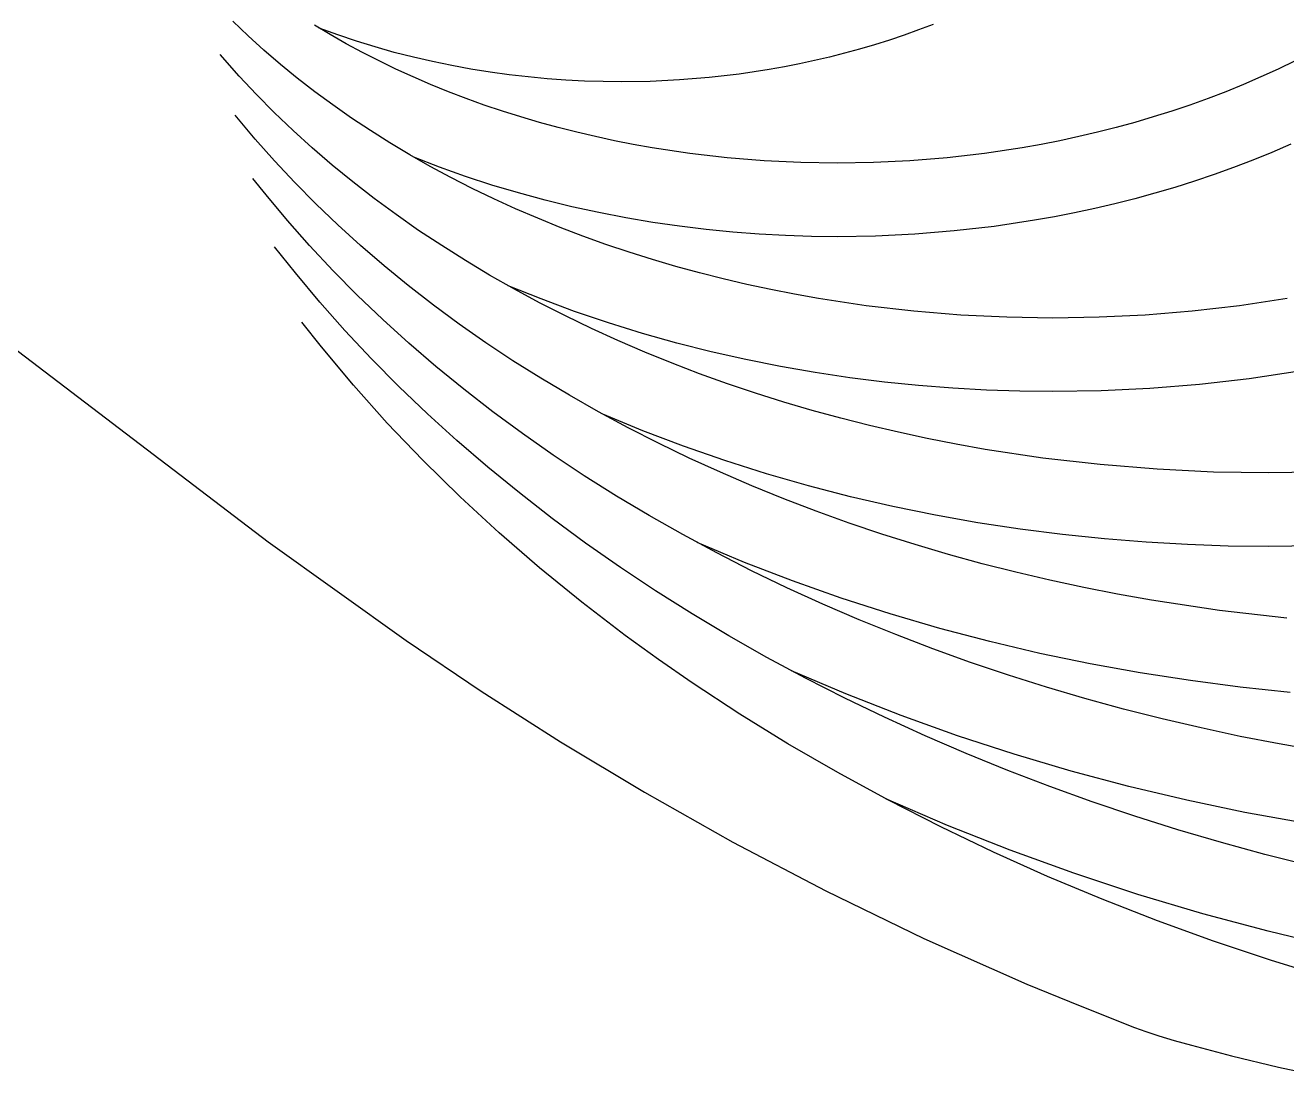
# Model space of a CAD drawing. Extents: x -1 to 583, y 83 to 489.
# Drawn here: x 140.1 to 271, y 90.9 to 201.5 of the extents above; entities that cross this region are included whole.
import ezdxf

# ---------------------------------------------------------------- set-up
doc = ezdxf.new("R2010")
doc.units = 0

msp = doc.modelspace()

# ---------------------------------------------------------------- linework, layer by layer
at = {"layer": 'Default'}
for p, q in [((163.246783, 200.401814), (161.654143, 201.926264)), ((164.879373, 198.920234), (163.246773, 200.401814)), ((171.742786, 200.537734), (170.123676, 201.506179)), ((172.545273, 200.502936), (170.623563, 201.202254)), ((173.411366, 199.591079), (171.742786, 200.537736)), ((174.486763, 199.851564), (172.545273, 200.502932)), ((231.321203, 200.475751), (229.793483, 199.960385)), ((232.836763, 201.020835), (231.321203, 200.475751)), ((234.338523, 201.595491), (232.836763, 201.020831)), ((175.100886, 198.682326), (173.411366, 199.591081)), ((176.444593, 199.248342), (174.486763, 199.851563)), ((178.415523, 198.693383), (176.444593, 199.248344)), ((228.255243, 199.474881), (226.708133, 199.019262)), ((229.793473, 199.960388), (228.255253, 199.474881)), ((162.326443, 196.222993), (160.344763, 198.470973)), ((166.591953, 197.446044), (164.879373, 198.920234)), ((176.834326, 197.798911), (175.100886, 198.682322)), ((178.586636, 196.953572), (176.834316, 197.798912)), ((180.396213, 198.186564), (178.415523, 198.693378)), ((182.383423, 197.727643), (180.396213, 198.186564)), ((184.374043, 197.316276), (182.383423, 197.727643)), ((222.029503, 197.831445), (220.462773, 197.494811)), ((223.593663, 198.197657), (222.029503, 197.831446)), ((225.153733, 198.59353), (223.593663, 198.197657)), ((226.708123, 199.019262), (225.153733, 198.59353)), ((271.910326, 197.798921), (270.158006, 196.953581)), ((168.341923, 196.016484), (166.591953, 197.446054)), ((180.376966, 196.136932), (178.586636, 196.95357)), ((186.364983, 196.951928), (184.374043, 197.316277)), ((188.353263, 196.634005), (186.364983, 196.951928)), ((190.336043, 196.361717), (188.353263, 196.634005)), ((214.200073, 196.438341), (211.090893, 196.079298)), ((217.327713, 196.909172), (214.200073, 196.438341)), ((218.895033, 197.187471), (217.327713, 196.909172)), ((220.462773, 197.494811), (218.895033, 197.187471)), ((270.158006, 196.95358), (268.367676, 196.136971)), ((164.117023, 194.311893), (162.326433, 196.222983)), ((170.168443, 194.599904), (168.341933, 196.016494)), ((182.184176, 195.35839), (180.376966, 196.136928)), ((184.022966, 194.611148), (182.184176, 195.358387)), ((192.310553, 196.134275), (190.336043, 196.361718)), ((194.274173, 195.950718), (192.310553, 196.134275)), ((196.224433, 195.809974), (194.274163, 195.950718)), ((198.158973, 195.710942), (196.224423, 195.809973)), ((200.075563, 195.652437), (198.158963, 195.710942)), ((201.972173, 195.633246), (200.075553, 195.652437)), ((204.967953, 195.681196), (201.972163, 195.633246)), ((208.010383, 195.828318), (204.967943, 195.681196)), ((211.090893, 196.079298), (208.010383, 195.828318)), ((266.560466, 195.358395), (264.721676, 194.611156)), ((268.367676, 196.136966), (266.560466, 195.3584)), ((165.959333, 192.450633), (164.117013, 194.311883)), ((172.029703, 193.229294), (170.168453, 194.599904)), ((185.876716, 193.901807), (184.022966, 194.611144)), ((187.755436, 193.226164), (185.876716, 193.901803)), ((262.867926, 193.901811), (260.989206, 193.226172)), ((264.721676, 194.611152), (262.867926, 193.901815)), ((173.963403, 191.877284), (172.029703, 193.229294)), ((189.647226, 192.588033), (187.755436, 193.226165)), ((191.557196, 191.985175), (189.647226, 192.588029)), ((259.097416, 192.588037), (257.187446, 191.985183)), ((260.989206, 193.226173), (259.097416, 192.588041)), ((163.981413, 189.679683), (161.887073, 192.188943)), ((167.899833, 190.593153), (165.959333, 192.450623)), ((175.929163, 190.572284), (173.963403, 191.877274)), ((193.478476, 191.419349), (191.557196, 191.985176)), ((195.411076, 190.890066), (193.478476, 191.419345)), ((255.266166, 191.419353), (253.333566, 190.890074)), ((257.187446, 191.985184), (255.266166, 191.419357)), ((169.889053, 188.787913), (167.899843, 190.593143)), ((177.961953, 189.291074), (175.929163, 190.572274)), ((197.353276, 190.397225), (195.411076, 190.890069)), ((199.300066, 189.941436), (197.353266, 190.397225)), ((201.254876, 189.521349), (199.300066, 189.941436)), ((249.444576, 189.941444), (247.489766, 189.521357)), ((251.391376, 190.397233), (249.444576, 189.941444)), ((253.333566, 190.890077), (251.391366, 190.397233)), ((165.977743, 187.426273), (163.981413, 189.679673)), ((171.973943, 186.993233), (169.889053, 188.787913)), ((180.024093, 188.057644), (177.961953, 189.291064)), ((203.207656, 189.138514), (201.254876, 189.521348)), ((205.166926, 188.790619), (203.207656, 189.138514)), ((209.073946, 188.202468), (205.166926, 188.790619)), ((243.577716, 188.790627), (239.670696, 188.202476)), ((245.536986, 189.138522), (243.577716, 188.790627)), ((247.489766, 189.521356), (245.536986, 189.138522)), ((271.468023, 189.156727), (269.509033, 188.312686)), ((168.090623, 185.171173), (165.977743, 187.426263)), ((182.147303, 186.853004), (180.024093, 188.057644)), ((183.107473, 186.782711), (180.436273, 187.818941)), ((212.961106, 187.753569), (209.073946, 188.202471)), ((216.814846, 187.439625), (212.961106, 187.753569)), ((220.591596, 187.256435), (216.814846, 187.439625)), ((224.372326, 187.195447), (220.591596, 187.256436)), ((228.152996, 187.256464), (224.372326, 187.195448)), ((231.929756, 187.439626), (228.153006, 187.256464)), ((235.806666, 187.755828), (231.929756, 187.439626)), ((239.670686, 188.202472), (235.806676, 187.755827)), ((267.527273, 187.507341), (265.524903, 186.741136)), ((269.509033, 188.312686), (267.527273, 187.507337)), ((174.104403, 185.252853), (171.973933, 186.993233)), ((184.297193, 185.696634), (182.147313, 186.853014)), ((185.811813, 185.816941), (183.107473, 186.782705)), ((263.504183, 186.014331), (261.467213, 185.327177)), ((265.524913, 186.741137), (263.504173, 186.014331)), ((165.099373, 183.890933), (163.734543, 185.602413)), ((170.264553, 182.974863), (168.090623, 185.171173)), ((176.326303, 183.529603), (174.104393, 185.252853)), ((186.501153, 184.573424), (184.297193, 185.696644)), ((188.544003, 184.922125), (185.811813, 185.816938)), ((191.298853, 184.098548), (188.544003, 184.922128)), ((259.416253, 184.679837), (257.353403, 184.072354)), ((261.467213, 185.327174), (259.416253, 184.679841)), ((167.327033, 181.228593), (165.099373, 183.890933)), ((178.590483, 181.862263), (176.326303, 183.529603)), ((188.729123, 183.498644), (186.501153, 184.573434)), ((191.003803, 182.461084), (188.729123, 183.498644)), ((194.071203, 183.346198), (191.298853, 184.098545)), ((196.856003, 182.664855), (194.071203, 183.346195)), ((255.280913, 183.504718), (253.200823, 182.97685)), ((257.353413, 184.07235), (255.280913, 183.504717)), ((172.552923, 180.784403), (170.264553, 182.974873)), ((193.299933, 181.471864), (191.003803, 182.46108)), ((199.648223, 182.054095), (196.856003, 182.664852)), ((202.443063, 181.513192), (199.648223, 182.054099)), ((249.026313, 182.039762), (246.935983, 181.629976)), ((251.115263, 182.488608), (249.026313, 182.039762)), ((253.200823, 182.976852), (251.115263, 182.488608)), ((169.629003, 178.630203), (167.327033, 181.228593)), ((174.898753, 178.655553), (172.552923, 180.784413)), ((180.941113, 180.218713), (178.590483, 181.862263)), ((195.634723, 180.52309), (193.299933, 181.471864)), ((205.235823, 181.041289), (202.443063, 181.513192)), ((208.021973, 180.637288), (205.235823, 181.041289)), ((244.846213, 181.258882), (240.676043, 180.631136)), ((246.935983, 181.629976), (244.846213, 181.258882)), ((183.330713, 178.632343), (180.941113, 180.218713)), ((197.988513, 179.622404), (195.634723, 180.523087)), ((200.372663, 178.764957), (197.988503, 179.622404)), ((210.797203, 180.29992), (208.021973, 180.637288)), ((213.557333, 180.027773), (210.797203, 180.29992)), ((216.298473, 179.819239), (213.557333, 180.027773)), ((219.016943, 179.672597), (216.298463, 179.81924)), ((221.709223, 179.586068), (219.016943, 179.672597)), ((224.372133, 179.557648), (221.709223, 179.586068)), ((228.366533, 179.621571), (224.372133, 179.557648)), ((232.423113, 179.817772), (228.366543, 179.621571)), ((236.530463, 180.152402), (232.423113, 179.817771)), ((240.676043, 180.631135), (236.530453, 180.152402)), ((168.149293, 175.793043), (165.992103, 178.518853)), ((172.064153, 176.031103), (169.629003, 178.630203)), ((177.355973, 176.540363), (174.898753, 178.655563)), ((185.800213, 177.075893), (183.330713, 178.632343)), ((202.773433, 177.955154), (200.372653, 178.764962)), ((188.305383, 175.577463), (185.800213, 177.075893)), ((205.196113, 177.190472), (202.773433, 177.955153)), ((207.633123, 176.472783), (205.196103, 177.190474)), ((170.672703, 172.777213), (168.149303, 175.793033)), ((174.569723, 173.499743), (172.064153, 176.031103)), ((179.866873, 174.489143), (177.355973, 176.540363)), ((190.883233, 174.114903), (188.305393, 175.577463)), ((210.083483, 175.801664), (207.633123, 176.472788)), ((212.546073, 175.176768), (210.083493, 175.801664)), ((182.484173, 172.459233), (179.866873, 174.489143)), ((193.659772, 173.094722), (190.241502, 174.471992)), ((215.013603, 174.599064), (212.546083, 175.176772)), ((217.491313, 174.066622), (215.013603, 174.599062)), ((177.205953, 170.976283), (174.569713, 173.499743)), ((193.493453, 172.710903), (190.883243, 174.114903)), ((197.125152, 171.810552), (193.659772, 173.094722)), ((219.965723, 173.581512), (217.491313, 174.066623)), ((222.448373, 173.140681), (219.965723, 173.581512)), ((227.397953, 172.395562), (222.448373, 173.140685)), ((271.096193, 173.140685), (266.146613, 172.395562)), ((173.280293, 169.833833), (170.672703, 172.777213)), ((185.151283, 170.495193), (182.484173, 172.459233)), ((196.167963, 171.347883), (193.493453, 172.710903)), ((200.630482, 170.620282), (197.125142, 171.810552)), ((232.321483, 171.827025), (227.397953, 172.395561)), ((237.202093, 171.429374), (232.321483, 171.827025)), ((261.223083, 171.827025), (256.342473, 171.429374)), ((266.146613, 172.395561), (261.223083, 171.827025)), ((135.932109, 170.285813), (165.322909, 147.895913)), ((170.857891, 168.116397), (168.822701, 170.696697)), ((179.908393, 168.523803), (177.205953, 170.976283)), ((187.918863, 168.560143), (185.151283, 170.495203)), ((198.871613, 170.043623), (196.167953, 171.347883)), ((204.168612, 169.524472), (200.630482, 170.620282)), ((241.984683, 171.197444), (237.202093, 171.429374)), ((246.772293, 171.1202), (241.984683, 171.197445)), ((251.559883, 171.197445), (246.772293, 171.1202)), ((256.342473, 171.429374), (251.559883, 171.197444)), ((176.037743, 166.890743), (173.280293, 169.833843)), ((201.630613, 168.785113), (198.871613, 170.043623)), ((207.732482, 168.523262), (204.168612, 169.524472)), ((174.179161, 164.139297), (170.857891, 168.116397)), ((182.737953, 166.088083), (179.908393, 168.523803)), ((190.732303, 166.692373), (187.918863, 168.560143)), ((204.415663, 167.585273), (201.630613, 168.785113)), ((211.315092, 167.616422), (207.732482, 168.523258)), ((214.909582, 166.803478), (211.315092, 167.616418)), ((178.874923, 164.024363), (176.037743, 166.890753)), ((193.638543, 164.860663), (190.732303, 166.692373)), ((207.246463, 166.434933), (204.415663, 167.585273)), ((210.100263, 165.342903), (207.246463, 166.434933)), ((218.509302, 166.083528), (214.909592, 166.803476)), ((185.629313, 163.726053), (182.737953, 166.088083)), ((212.989883, 164.303673), (210.100273, 165.342903)), ((222.107722, 165.455466), (218.509302, 166.083523)), ((225.698652, 164.917893), (222.107712, 165.455469)), ((272.364752, 165.608821), (267.152022, 164.824131)), ((177.684451, 160.216747), (174.179171, 164.139297)), ((181.859023, 161.167883), (178.874923, 164.024363)), ((188.642013, 161.389483), (185.629323, 163.726053)), ((196.586713, 163.097233), (193.638533, 164.860673)), ((215.899653, 163.322163), (212.989883, 164.303675)), ((229.276092, 164.469075), (225.698642, 164.917893)), ((232.834342, 164.107097), (229.276092, 164.469075)), ((236.367992, 163.829842), (232.834342, 164.107097)), ((239.871972, 163.634968), (236.367992, 163.829842)), ((256.835902, 163.807405), (251.765192, 163.562182)), ((261.970092, 164.225714), (256.835912, 163.807405)), ((267.152012, 164.824135), (261.970052, 164.225711)), ((199.619183, 161.376723), (196.586703, 163.097233)), ((218.835043, 162.395655), (215.899653, 163.322162)), ((221.787793, 161.526072), (218.835043, 162.395654)), ((243.341532, 163.51999), (239.871982, 163.634967)), ((246.772202, 163.482285), (243.341542, 163.51999)), ((251.765192, 163.562182), (246.772202, 163.482285)), ((184.918083, 158.391773), (181.859023, 161.167873)), ((191.712053, 159.128713), (188.642013, 161.389483)), ((202.689723, 159.725103), (199.619173, 161.376723)), ((204.206622, 159.423381), (200.042662, 161.143831)), ((224.755943, 160.713164), (221.787783, 161.526076)), ((181.371061, 156.355187), (177.684451, 160.216747)), ((227.738853, 159.956216), (224.755933, 160.713164)), ((230.727153, 159.256564), (227.738843, 159.956221)), ((194.896563, 156.902123), (191.712053, 159.128713)), ((205.834773, 158.122283), (202.689723, 159.725103)), ((208.432082, 157.818721), (204.206622, 159.423381)), ((233.727733, 158.611741), (230.727153, 159.256562)), ((236.723773, 158.024412), (233.727733, 158.611744)), ((188.119953, 155.635533), (184.918083, 158.391773)), ((209.014093, 156.588543), (205.834773, 158.122283)), ((212.709882, 156.331021), (208.432072, 157.818731)), ((239.729803, 157.490614), (236.723773, 158.024409)), ((245.721943, 156.588549), (239.729803, 157.490615)), ((185.235611, 152.560937), (181.371061, 156.355187)), ((198.133843, 154.752973), (194.896563, 156.902123)), ((212.257473, 155.109113), (209.014093, 156.588553)), ((217.030952, 154.961121), (212.709882, 156.331031)), ((251.681903, 155.900355), (245.721963, 156.588553)), ((257.589363, 155.418993), (251.681923, 155.900351)), ((191.391803, 152.962693), (188.119943, 155.635533)), ((201.476793, 152.645993), (198.133843, 154.752973)), ((215.531443, 153.698623), (212.257473, 155.109113)), ((221.386232, 153.709241), (217.030952, 154.961121)), ((263.425123, 155.136799), (257.589363, 155.418993)), ((269.172263, 155.044795), (263.425093, 155.1368)), ((274.919393, 155.1368), (269.172223, 155.044795)), ((218.858223, 152.346723), (215.531443, 153.698623)), ((225.766792, 152.575301), (221.386222, 153.709241)), ((189.301581, 148.815877), (185.235611, 152.560937)), ((194.799883, 150.319433), (191.391803, 152.962693)), ((204.868003, 150.617603), (201.476793, 152.645993)), ((222.212063, 151.063373), (218.858223, 152.346723)), ((230.163892, 151.558711), (225.766792, 152.575301)), ((208.355103, 148.639143), (204.867993, 150.617603)), ((225.607143, 149.842343), (222.212073, 151.063373)), ((234.568962, 150.658421), (230.163902, 151.558709)), ((238.973712, 149.873079), (234.568962, 150.658418)), ((198.272853, 147.761963), (194.799883, 150.319433)), ((229.025843, 148.689183), (225.607143, 149.842343)), ((243.370172, 149.200908), (238.973722, 149.873076)), ((193.482361, 145.199347), (189.301581, 148.815877)), ((211.886003, 146.739903), (208.355093, 148.639143)), ((232.473943, 147.600823), (229.025843, 148.689183)), ((247.750652, 148.639826), (243.370172, 149.200912)), ((252.107902, 148.187392), (247.750652, 148.639822)), ((256.434962, 147.840936), (252.107902, 148.187392)), ((165.322909, 147.895913), (179.645609, 137.646913)), ((201.874283, 145.243843), (198.272853, 147.761973)), ((214.750252, 145.762446), (209.841392, 147.827296)), ((215.501573, 144.897243), (211.886003, 146.739903)), ((235.942453, 146.579343), (232.473943, 147.600813)), ((260.725352, 147.597492), (256.434952, 147.840937)), ((264.972962, 147.453898), (260.725352, 147.597493)), ((269.172172, 147.406824), (264.972962, 147.453898)), ((275.163762, 147.502694), (269.172192, 147.406824)), ((219.735192, 143.836056), (214.750252, 145.762446)), ((239.428403, 145.624613), (235.942453, 146.579342)), ((242.931683, 144.735612), (239.428403, 145.624611)), ((197.881781, 141.622887), (193.482361, 145.199347)), ((205.535413, 142.813323), (201.874293, 145.243843)), ((219.156553, 143.134063), (215.501583, 144.897243)), ((246.440713, 143.914061), (242.931673, 144.735609)), ((209.315073, 140.431083), (205.535413, 142.813323)), ((222.884283, 141.433673), (219.156553, 143.134063)), ((224.785052, 142.049756), (219.735172, 143.836056)), ((249.964193, 143.156859), (246.440703, 143.914061)), ((253.481863, 142.467251), (249.964193, 143.15686)), ((202.386581, 138.180007), (197.881781, 141.622887)), ((226.647173, 139.812563), (222.884283, 141.433673)), ((229.888772, 140.404636), (224.785012, 142.049766)), ((257.011273, 141.84052), (253.481863, 142.46725)), ((264.045963, 140.78151), (257.011273, 141.84052)), ((213.149313, 138.137693), (209.315073, 140.431083)), ((235.035412, 138.901096), (229.888782, 140.404636)), ((271.042273, 139.97362), (264.045963, 140.781509)), ((230.469963, 138.259103), (226.647183, 139.812563)), ((240.214082, 137.539066), (235.035452, 138.901096)), ((179.645609, 137.646923), (187.438409, 132.407413)), ((205.837701, 135.679487), (202.386581, 138.180007)), ((217.091053, 135.901283), (213.149313, 138.137693)), ((234.323823, 136.784403), (230.469973, 138.259093)), ((245.413952, 136.317946), (240.214072, 137.539066)), ((238.224363, 135.381583), (234.323833, 136.784393)), ((250.624672, 135.236556), (245.413952, 136.317946)), ((209.341491, 133.253257), (205.837701, 135.679487)), ((221.082293, 133.754423), (217.091053, 135.901283)), ((242.152053, 134.056713), (238.224373, 135.381573)), ((255.836152, 134.293226), (250.624672, 135.236553)), ((225.291722, 132.107792), (219.638452, 134.517882)), ((225.168413, 131.671993), (221.082293, 133.754423)), ((246.112873, 132.806523), (242.152053, 134.056713)), ((261.038572, 133.485933), (255.836152, 134.293229)), ((187.438429, 132.407383), (195.676209, 127.146623)), ((214.262561, 130.023107), (209.341481, 133.253247)), ((250.097113, 131.633163), (246.112873, 132.806533)), ((266.222652, 132.812099), (261.038602, 133.485932)), ((271.379402, 132.268822), (266.222672, 132.812099)), ((229.299043, 129.679303), (225.168413, 131.671983)), ((231.035752, 129.858902), (225.291742, 132.107792)), ((254.100833, 130.536623), (250.097123, 131.633173)), ((219.272281, 126.932067), (214.262561, 130.023107)), ((233.511123, 127.757983), (229.299043, 129.679293)), ((236.857442, 127.773282), (231.035762, 129.858902)), ((258.124503, 129.515603), (254.100833, 130.536623)), ((262.154263, 128.572103), (258.124503, 129.515599)), ((266.200653, 127.702549), (262.154263, 128.572103)), ((195.676189, 127.146643), (204.375229, 121.906683)), ((237.762933, 125.926223), (233.511113, 127.757983)), ((242.743762, 125.852192), (236.857432, 127.773282)), ((270.239953, 126.910663), (266.200653, 127.70255)), ((224.433861, 123.939617), (219.272331, 126.932077)), ((242.081713, 124.171223), (237.762923, 125.926223)), ((248.681732, 124.096322), (242.743782, 125.852192)), ((274.292743, 126.191), (270.239953, 126.910666)), ((229.715731, 121.064737), (224.433861, 123.939617)), ((246.435603, 122.505153), (242.081703, 124.171223)), ((254.658482, 122.505602), (248.681782, 124.096322)), ((204.375199, 121.906653), (213.550489, 116.729743)), ((250.841563, 120.920593), (246.435593, 122.505153)), ((260.661282, 121.079402), (254.658472, 122.505612)), ((235.831362, 118.457113), (229.434042, 121.212983)), ((235.126361, 118.302687), (229.715681, 121.064737)), ((255.278233, 119.424023), (250.841563, 120.920593)), ((266.677872, 119.816402), (260.661262, 121.079402)), ((259.751763, 118.012013), (255.278233, 119.424023)), ((272.696262, 118.714692), (266.677822, 119.816402)), ((240.606781, 115.681807), (235.126311, 118.302687)), ((242.334242, 115.885193), (235.831372, 118.457113)), ((264.251733, 116.686753), (259.751763, 118.012013)), ((213.550469, 116.729693), (223.215299, 111.658253)), ((268.773243, 115.448423), (264.251733, 116.686753)), ((246.211411, 113.174547), (240.606741, 115.681807)), ((248.927572, 113.499653), (242.334212, 115.885193)), ((273.317273, 114.295313), (268.773243, 115.448413)), ((251.876941, 110.807947), (246.211391, 113.174547)), ((255.596312, 111.302163), (248.927522, 113.499653)), ((223.215369, 111.658243), (233.381269, 106.734713)), ((262.325622, 109.293473), (255.596352, 111.302163)), ((257.639691, 108.564877), (251.876941, 110.807947)), ((269.100452, 107.473653), (262.325602, 109.293473)), ((263.454741, 106.461077), (257.639671, 108.564877)), ((275.906302, 105.841953), (269.100432, 107.473643)), ((233.381269, 106.734713), (244.058169, 102.001313)), ((269.338971, 104.488237), (263.454731, 106.461077)), ((275.267431, 102.652577), (269.338931, 104.488237)), ((244.058159, 102.001313), (249.590669, 99.719093)), ((249.590679, 99.719093), (255.253659, 97.500123)), ((255.253659, 97.500127), (256.403909, 97.085063)), ((256.403909, 97.085063), (257.774409, 96.633988)), ((257.774409, 96.633988), (259.357789, 96.150457)), ((259.357789, 96.150457), (261.146339, 95.637942)), ((261.146339, 95.637947), (265.306659, 94.540157)), ((265.306649, 94.540167), (270.188219, 93.369197)), ((270.188149, 93.369197), (281.830949, 90.921147))]:
    msp.add_line(p, q, dxfattribs=at)

doc.saveas('drawing.dxf')
